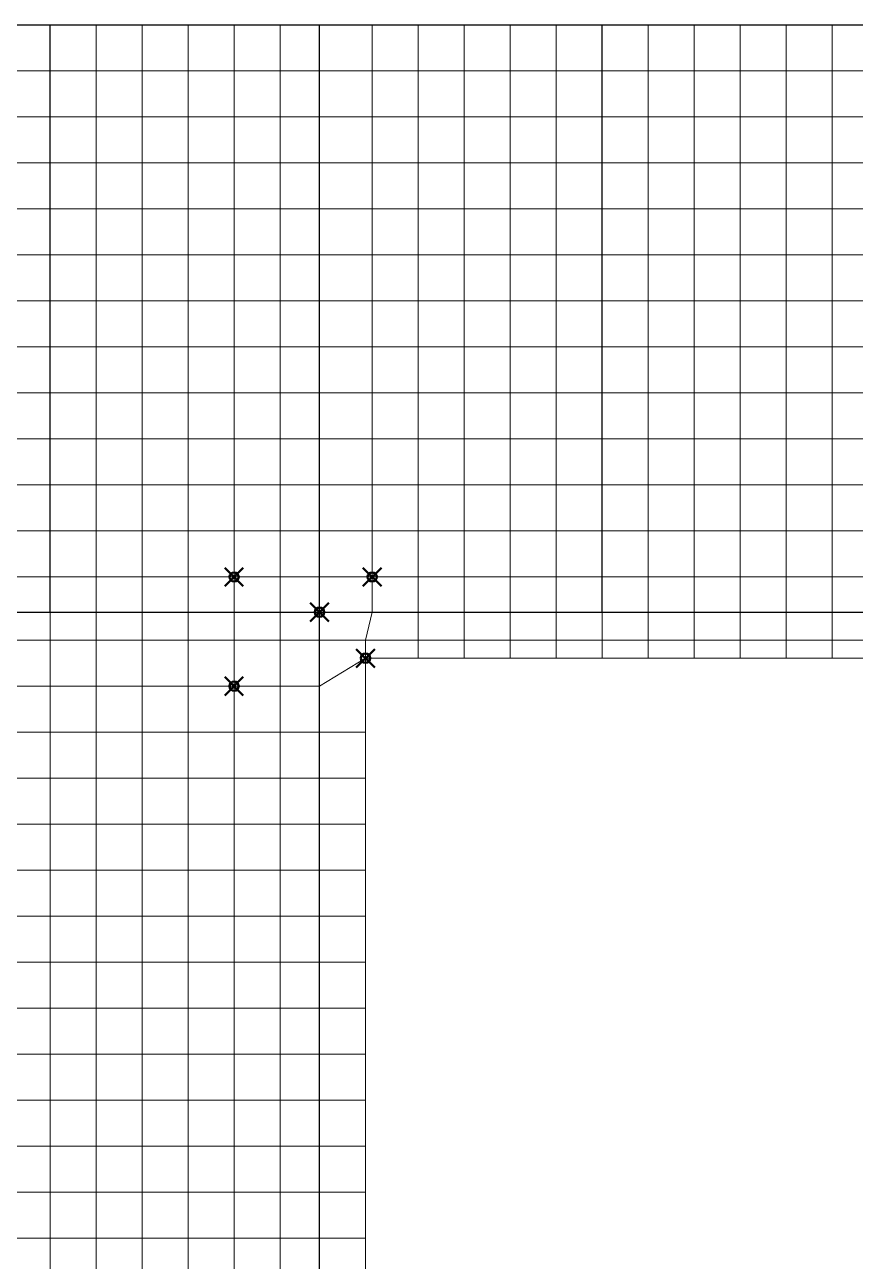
# Model space of a CAD drawing. Header units: inches. Extents: x 0 to 43.9, y -17.3 to 19.6.
# Drawn here: x 12.11 to 16.62, y 12.88 to 19.59 of the extents above; entities that cross this region are included whole.
import ezdxf

# ---------------------------------------------------------------- set-up
doc = ezdxf.new("R2010")
doc.units = ezdxf.units.IN
doc.header["$MEASUREMENT"] = 0
doc.header["$PDMODE"] = 35
doc.header["$PDSIZE"] = 0.05
for name, color, linetype, lineweight in [('SAP.Beam 25X60', 150, 'Continuous', 30), ('SAP.Columns', 170, 'Continuous', 50), ('SAP.Deck', 41, 'Continuous', 15), ('SAP.Slab 30cm', 11, 'Continuous', 15), ('SAP.Steel BeaM', 130, 'Continuous', 30)]:
    doc.layers.add(name, color=color, linetype=linetype, lineweight=lineweight)

msp = doc.modelspace()

# ---------------------------------------------------------------- linework, layer by layer
at = {"layer": 'SAP.Beam 25X60'}
msp.add_line((13.7139, 12.2304), (13.7139, 16.40195), dxfattribs=at)
at = {"layer": 'SAP.Columns'}
for p in [(13.25, 16.59325), (14, 16.59325), (13.7139, 16.40195), (13.9639, 16.15195), (13.25, 16)]:
    msp.add_point(p, dxfattribs=at)
at = {"layer": 'SAP.Deck'}
for points in [[(12, 19.59325), (12.25, 19.59325), (12.25, 19.34325), (12, 19.34325)], [(12.25, 19.59325), (12.5, 19.59325), (12.5, 19.34325), (12.25, 19.34325)], [(12.5, 19.59325), (12.75, 19.59325), (12.75, 19.34325), (12.5, 19.34325)], [(12.75, 19.59325), (13, 19.59325), (13, 19.34325), (12.75, 19.34325)], [(13, 19.59325), (13.25, 19.59325), (13.25, 19.34325), (13, 19.34325)], [(13.25, 19.59325), (13.5, 19.59325), (13.5, 19.34325), (13.25, 19.34325)], [(13.5, 19.59325), (13.7139, 19.59344), (13.7139, 19.34325), (13.5, 19.34325)], [(13.7139, 19.59344), (14, 19.59325), (14, 19.34325), (13.7139, 19.34325)], [(14, 19.59325), (14.25, 19.59325), (14.25, 19.34325), (14, 19.34325)], [(14.25, 19.59325), (14.5, 19.59325), (14.5, 19.34325), (14.25, 19.34325)], [(14.5, 19.59325), (14.75, 19.59325), (14.75, 19.34325), (14.5, 19.34325)], [(14.75, 19.59325), (15, 19.59325), (15, 19.34325), (14.75, 19.34325)], [(15, 19.59325), (15.25, 19.59325), (15.25, 19.34325), (15, 19.34325)], [(15.25, 19.59325), (15.5, 19.59325), (15.5, 19.34325), (15.25, 19.34325)], [(15.5, 19.59325), (15.75, 19.59325), (15.75, 19.34325), (15.5, 19.34325)], [(15.75, 19.59325), (16, 19.59325), (16, 19.34325), (15.75, 19.34325)], [(16, 19.59325), (16.25, 19.59325), (16.25, 19.34325), (16, 19.34325)], [(16.25, 19.59325), (16.5, 19.59325), (16.5, 19.34325), (16.25, 19.34325)], [(16.5, 19.59325), (16.75, 19.59325), (16.75, 19.34325), (16.5, 19.34325)], [(12, 19.34325), (12.25, 19.34325), (12.25, 19.09325), (12, 19.09325)], [(12.25, 19.34325), (12.5, 19.34325), (12.5, 19.09325), (12.25, 19.09325)], [(12.5, 19.34325), (12.75, 19.34325), (12.75, 19.09325), (12.5, 19.09325)], [(12.75, 19.34325), (13, 19.34325), (13, 19.09325), (12.75, 19.09325)], [(13, 19.34325), (13.25, 19.34325), (13.25, 19.09325), (13, 19.09325)], [(13.25, 19.34325), (13.5, 19.34325), (13.5, 19.09325), (13.25, 19.09325)], [(13.5, 19.34325), (13.7139, 19.34325), (13.7139, 19.09325), (13.5, 19.09325)], [(13.7139, 19.34325), (14, 19.34325), (14, 19.09325), (13.7139, 19.09325)], [(14, 19.34325), (14.25, 19.34325), (14.25, 19.09325), (14, 19.09325)], [(14.25, 19.34325), (14.5, 19.34325), (14.5, 19.09325), (14.25, 19.09325)], [(14.5, 19.34325), (14.75, 19.34325), (14.75, 19.09325), (14.5, 19.09325)], [(14.75, 19.34325), (15, 19.34325), (15, 19.09325), (14.75, 19.09325)], [(15, 19.34325), (15.25, 19.34325), (15.25, 19.09325), (15, 19.09325)], [(15.25, 19.34325), (15.5, 19.34325), (15.5, 19.09325), (15.25, 19.09325)], [(15.5, 19.34325), (15.75, 19.34325), (15.75, 19.09325), (15.5, 19.09325)], [(15.75, 19.34325), (16, 19.34325), (16, 19.09325), (15.75, 19.09325)], [(16, 19.34325), (16.25, 19.34325), (16.25, 19.09325), (16, 19.09325)], [(16.25, 19.34325), (16.5, 19.34325), (16.5, 19.09325), (16.25, 19.09325)], [(16.5, 19.34325), (16.75, 19.34325), (16.75, 19.09325), (16.5, 19.09325)], [(12, 19.09325), (12.25, 19.09325), (12.25, 18.84325), (12, 18.84325)], [(12.25, 19.09325), (12.5, 19.09325), (12.5, 18.84325), (12.25, 18.84325)], [(12.5, 19.09325), (12.75, 19.09325), (12.75, 18.84325), (12.5, 18.84325)], [(12.75, 19.09325), (13, 19.09325), (13, 18.84325), (12.75, 18.84325)], [(13, 19.09325), (13.25, 19.09325), (13.25, 18.84325), (13, 18.84325)], [(13.25, 19.09325), (13.5, 19.09325), (13.5, 18.84325), (13.25, 18.84325)], [(13.5, 19.09325), (13.7139, 19.09325), (13.7139, 18.84325), (13.5, 18.84325)], [(13.7139, 19.09325), (14, 19.09325), (14, 18.84325), (13.7139, 18.84325)], [(14, 19.09325), (14.25, 19.09325), (14.25, 18.84325), (14, 18.84325)], [(14.25, 19.09325), (14.5, 19.09325), (14.5, 18.84325), (14.25, 18.84325)], [(14.5, 19.09325), (14.75, 19.09325), (14.75, 18.84325), (14.5, 18.84325)], [(14.75, 19.09325), (15, 19.09325), (15, 18.84325), (14.75, 18.84325)], [(15, 19.09325), (15.25, 19.09325), (15.25, 18.84325), (15, 18.84325)], [(15.25, 19.09325), (15.5, 19.09325), (15.5, 18.84325), (15.25, 18.84325)], [(15.5, 19.09325), (15.75, 19.09325), (15.75, 18.84325), (15.5, 18.84325)], [(15.75, 19.09325), (16, 19.09325), (16, 18.84325), (15.75, 18.84325)], [(16, 19.09325), (16.25, 19.09325), (16.25, 18.84325), (16, 18.84325)], [(16.25, 19.09325), (16.5, 19.09325), (16.5, 18.84325), (16.25, 18.84325)], [(16.5, 19.09325), (16.75, 19.09325), (16.75, 18.84325), (16.5, 18.84325)], [(12, 18.84325), (12.25, 18.84325), (12.25, 18.59325), (12, 18.59325)], [(12.25, 18.84325), (12.5, 18.84325), (12.5, 18.59325), (12.25, 18.59325)], [(12.5, 18.84325), (12.75, 18.84325), (12.75, 18.59325), (12.5, 18.59325)], [(12.75, 18.84325), (13, 18.84325), (13, 18.59325), (12.75, 18.59325)], [(13, 18.84325), (13.25, 18.84325), (13.25, 18.59325), (13, 18.59325)], [(13.25, 18.84325), (13.5, 18.84325), (13.5, 18.59325), (13.25, 18.59325)], [(13.5, 18.84325), (13.7139, 18.84325), (13.7139, 18.59325), (13.5, 18.59325)], [(13.7139, 18.84325), (14, 18.84325), (14, 18.59325), (13.7139, 18.59325)], [(14, 18.84325), (14.25, 18.84325), (14.25, 18.59325), (14, 18.59325)], [(14.25, 18.84325), (14.5, 18.84325), (14.5, 18.59325), (14.25, 18.59325)], [(14.5, 18.84325), (14.75, 18.84325), (14.75, 18.59325), (14.5, 18.59325)], [(14.75, 18.84325), (15, 18.84325), (15, 18.59325), (14.75, 18.59325)], [(15, 18.84325), (15.25, 18.84325), (15.25, 18.59325), (15, 18.59325)], [(15.25, 18.84325), (15.5, 18.84325), (15.5, 18.59325), (15.25, 18.59325)], [(15.5, 18.84325), (15.75, 18.84325), (15.75, 18.59325), (15.5, 18.59325)], [(15.75, 18.84325), (16, 18.84325), (16, 18.59325), (15.75, 18.59325)], [(16, 18.84325), (16.25, 18.84325), (16.25, 18.59325), (16, 18.59325)], [(16.25, 18.84325), (16.5, 18.84325), (16.5, 18.59325), (16.25, 18.59325)], [(16.5, 18.84325), (16.75, 18.84325), (16.75, 18.59325), (16.5, 18.59325)], [(12, 18.59325), (12.25, 18.59325), (12.25, 18.34325), (12, 18.34325)], [(12.25, 18.59325), (12.5, 18.59325), (12.5, 18.34325), (12.25, 18.34325)], [(12.5, 18.59325), (12.75, 18.59325), (12.75, 18.34325), (12.5, 18.34325)], [(12.75, 18.59325), (13, 18.59325), (13, 18.34325), (12.75, 18.34325)], [(13, 18.59325), (13.25, 18.59325), (13.25, 18.34325), (13, 18.34325)], [(13.25, 18.59325), (13.5, 18.59325), (13.5, 18.34325), (13.25, 18.34325)], [(13.5, 18.59325), (13.7139, 18.59325), (13.7139, 18.34325), (13.5, 18.34325)], [(13.7139, 18.59325), (14, 18.59325), (14, 18.34325), (13.7139, 18.34325)], [(14, 18.59325), (14.25, 18.59325), (14.25, 18.34325), (14, 18.34325)], [(14.25, 18.59325), (14.5, 18.59325), (14.5, 18.34325), (14.25, 18.34325)], [(14.5, 18.59325), (14.75, 18.59325), (14.75, 18.34325), (14.5, 18.34325)], [(14.75, 18.59325), (15, 18.59325), (15, 18.34325), (14.75, 18.34325)], [(15, 18.59325), (15.25, 18.59325), (15.25, 18.34325), (15, 18.34325)], [(15.25, 18.59325), (15.5, 18.59325), (15.5, 18.34325), (15.25, 18.34325)], [(15.5, 18.59325), (15.75, 18.59325), (15.75, 18.34325), (15.5, 18.34325)], [(15.75, 18.59325), (16, 18.59325), (16, 18.34325), (15.75, 18.34325)], [(16, 18.59325), (16.25, 18.59325), (16.25, 18.34325), (16, 18.34325)], [(16.25, 18.59325), (16.5, 18.59325), (16.5, 18.34325), (16.25, 18.34325)], [(16.5, 18.59325), (16.75, 18.59325), (16.75, 18.34325), (16.5, 18.34325)], [(12, 18.34325), (12.25, 18.34325), (12.25, 18.09325), (12, 18.09325)], [(12.25, 18.34325), (12.5, 18.34325), (12.5, 18.09325), (12.25, 18.09325)], [(12.5, 18.34325), (12.75, 18.34325), (12.75, 18.09325), (12.5, 18.09325)], [(12.75, 18.34325), (13, 18.34325), (13, 18.09325), (12.75, 18.09325)], [(13, 18.34325), (13.25, 18.34325), (13.25, 18.09325), (13, 18.09325)], [(13.25, 18.34325), (13.5, 18.34325), (13.5, 18.09325), (13.25, 18.09325)], [(13.5, 18.34325), (13.7139, 18.34325), (13.7139, 18.09325), (13.5, 18.09325)], [(13.7139, 18.34325), (14, 18.34325), (14, 18.09325), (13.7139, 18.09325)], [(14, 18.34325), (14.25, 18.34325), (14.25, 18.09325), (14, 18.09325)], [(14.25, 18.34325), (14.5, 18.34325), (14.5, 18.09325), (14.25, 18.09325)], [(14.5, 18.34325), (14.75, 18.34325), (14.75, 18.09325), (14.5, 18.09325)], [(14.75, 18.34325), (15, 18.34325), (15, 18.09325), (14.75, 18.09325)], [(15, 18.34325), (15.25, 18.34325), (15.25, 18.09325), (15, 18.09325)], [(15.25, 18.34325), (15.5, 18.34325), (15.5, 18.09325), (15.25, 18.09325)], [(15.5, 18.34325), (15.75, 18.34325), (15.75, 18.09325), (15.5, 18.09325)], [(15.75, 18.34325), (16, 18.34325), (16, 18.09325), (15.75, 18.09325)], [(16, 18.34325), (16.25, 18.34325), (16.25, 18.09325), (16, 18.09325)], [(16.25, 18.34325), (16.5, 18.34325), (16.5, 18.09325), (16.25, 18.09325)], [(16.5, 18.34325), (16.75, 18.34325), (16.75, 18.09325), (16.5, 18.09325)], [(12, 18.09325), (12.25, 18.09325), (12.25, 17.84325), (12, 17.84325)], [(12.25, 18.09325), (12.5, 18.09325), (12.5, 17.84325), (12.25, 17.84325)], [(12.5, 18.09325), (12.75, 18.09325), (12.75, 17.84325), (12.5, 17.84325)], [(12.75, 18.09325), (13, 18.09325), (13, 17.84325), (12.75, 17.84325)], [(13, 18.09325), (13.25, 18.09325), (13.25, 17.84325), (13, 17.84325)], [(13.25, 18.09325), (13.5, 18.09325), (13.5, 17.84325), (13.25, 17.84325)], [(13.5, 18.09325), (13.7139, 18.09325), (13.7139, 17.84325), (13.5, 17.84325)], [(13.7139, 18.09325), (14, 18.09325), (14, 17.84325), (13.7139, 17.84325)], [(14, 18.09325), (14.25, 18.09325), (14.25, 17.84325), (14, 17.84325)], [(14.25, 18.09325), (14.5, 18.09325), (14.5, 17.84325), (14.25, 17.84325)], [(14.5, 18.09325), (14.75, 18.09325), (14.75, 17.84325), (14.5, 17.84325)], [(14.75, 18.09325), (15, 18.09325), (15, 17.84325), (14.75, 17.84325)], [(15, 18.09325), (15.25, 18.09325), (15.25, 17.84325), (15, 17.84325)], [(15.25, 18.09325), (15.5, 18.09325), (15.5, 17.84325), (15.25, 17.84325)], [(15.5, 18.09325), (15.75, 18.09325), (15.75, 17.84325), (15.5, 17.84325)], [(15.75, 18.09325), (16, 18.09325), (16, 17.84325), (15.75, 17.84325)], [(16, 18.09325), (16.25, 18.09325), (16.25, 17.84325), (16, 17.84325)], [(16.25, 18.09325), (16.5, 18.09325), (16.5, 17.84325), (16.25, 17.84325)], [(16.5, 18.09325), (16.75, 18.09325), (16.75, 17.84325), (16.5, 17.84325)], [(12, 17.84325), (12.25, 17.84325), (12.25, 17.59325), (12, 17.59325)], [(12.25, 17.84325), (12.5, 17.84325), (12.5, 17.59325), (12.25, 17.59325)], [(12.5, 17.84325), (12.75, 17.84325), (12.75, 17.59325), (12.5, 17.59325)], [(12.75, 17.84325), (13, 17.84325), (13, 17.59325), (12.75, 17.59325)], [(13, 17.84325), (13.25, 17.84325), (13.25, 17.59325), (13, 17.59325)], [(13.25, 17.84325), (13.5, 17.84325), (13.5, 17.59325), (13.25, 17.59325)], [(13.5, 17.84325), (13.7139, 17.84325), (13.7139, 17.59325), (13.5, 17.59325)], [(13.7139, 17.84325), (14, 17.84325), (14, 17.59325), (13.7139, 17.59325)], [(14, 17.84325), (14.25, 17.84325), (14.25, 17.59325), (14, 17.59325)], [(14.25, 17.84325), (14.5, 17.84325), (14.5, 17.59325), (14.25, 17.59325)], [(14.5, 17.84325), (14.75, 17.84325), (14.75, 17.59325), (14.5, 17.59325)], [(14.75, 17.84325), (15, 17.84325), (15, 17.59325), (14.75, 17.59325)], [(15, 17.84325), (15.25, 17.84325), (15.25, 17.59325), (15, 17.59325)], [(15.25, 17.84325), (15.5, 17.84325), (15.5, 17.59325), (15.25, 17.59325)], [(15.5, 17.84325), (15.75, 17.84325), (15.75, 17.59325), (15.5, 17.59325)], [(15.75, 17.84325), (16, 17.84325), (16, 17.59325), (15.75, 17.59325)], [(16, 17.84325), (16.25, 17.84325), (16.25, 17.59325), (16, 17.59325)], [(16.25, 17.84325), (16.5, 17.84325), (16.5, 17.59325), (16.25, 17.59325)], [(16.5, 17.84325), (16.75, 17.84325), (16.75, 17.59325), (16.5, 17.59325)], [(12, 17.59325), (12.25, 17.59325), (12.25, 17.34325), (12, 17.34325)], [(12.25, 17.59325), (12.5, 17.59325), (12.5, 17.34325), (12.25, 17.34325)], [(12.5, 17.59325), (12.75, 17.59325), (12.75, 17.34325), (12.5, 17.34325)], [(12.75, 17.59325), (13, 17.59325), (13, 17.34325), (12.75, 17.34325)], [(13, 17.59325), (13.25, 17.59325), (13.25, 17.34325), (13, 17.34325)], [(13.25, 17.59325), (13.5, 17.59325), (13.5, 17.34325), (13.25, 17.34325)], [(13.5, 17.59325), (13.7139, 17.59325), (13.7139, 17.34325), (13.5, 17.34325)], [(13.7139, 17.59325), (14, 17.59325), (14, 17.34325), (13.7139, 17.34325)], [(14, 17.59325), (14.25, 17.59325), (14.25, 17.34325), (14, 17.34325)], [(14.25, 17.59325), (14.5, 17.59325), (14.5, 17.34325), (14.25, 17.34325)], [(14.5, 17.59325), (14.75, 17.59325), (14.75, 17.34325), (14.5, 17.34325)], [(14.75, 17.59325), (15, 17.59325), (15, 17.34325), (14.75, 17.34325)], [(15, 17.59325), (15.25, 17.59325), (15.25, 17.34325), (15, 17.34325)], [(15.25, 17.59325), (15.5, 17.59325), (15.5, 17.34325), (15.25, 17.34325)], [(15.5, 17.59325), (15.75, 17.59325), (15.75, 17.34325), (15.5, 17.34325)], [(15.75, 17.59325), (16, 17.59325), (16, 17.34325), (15.75, 17.34325)], [(16, 17.59325), (16.25, 17.59325), (16.25, 17.34325), (16, 17.34325)], [(16.25, 17.59325), (16.5, 17.59325), (16.5, 17.34325), (16.25, 17.34325)], [(16.5, 17.59325), (16.75, 17.59325), (16.75, 17.34325), (16.5, 17.34325)], [(12, 17.34325), (12.25, 17.34325), (12.25, 17.09325), (12, 17.09325)], [(12.25, 17.34325), (12.5, 17.34325), (12.5, 17.09325), (12.25, 17.09325)], [(12.5, 17.34325), (12.75, 17.34325), (12.75, 17.09325), (12.5, 17.09325)], [(12.75, 17.34325), (13, 17.34325), (13, 17.09325), (12.75, 17.09325)], [(13, 17.34325), (13.25, 17.34325), (13.25, 17.09325), (13, 17.09325)], [(13.25, 17.34325), (13.5, 17.34325), (13.5, 17.09325), (13.25, 17.09325)], [(13.5, 17.34325), (13.7139, 17.34325), (13.7139, 17.09325), (13.5, 17.09325)], [(13.7139, 17.34325), (14, 17.34325), (14, 17.09325), (13.7139, 17.09325)], [(14, 17.34325), (14.25, 17.34325), (14.25, 17.09325), (14, 17.09325)], [(14.25, 17.34325), (14.5, 17.34325), (14.5, 17.09325), (14.25, 17.09325)], [(14.5, 17.34325), (14.75, 17.34325), (14.75, 17.09325), (14.5, 17.09325)], [(14.75, 17.34325), (15, 17.34325), (15, 17.09325), (14.75, 17.09325)], [(15, 17.34325), (15.25, 17.34325), (15.25, 17.09325), (15, 17.09325)], [(15.25, 17.34325), (15.5, 17.34325), (15.5, 17.09325), (15.25, 17.09325)], [(15.5, 17.34325), (15.75, 17.34325), (15.75, 17.09325), (15.5, 17.09325)], [(15.75, 17.34325), (16, 17.34325), (16, 17.09325), (15.75, 17.09325)], [(16, 17.34325), (16.25, 17.34325), (16.25, 17.09325), (16, 17.09325)], [(16.25, 17.34325), (16.5, 17.34325), (16.5, 17.09325), (16.25, 17.09325)], [(16.5, 17.34325), (16.75, 17.34325), (16.75, 17.09325), (16.5, 17.09325)], [(12, 17.09325), (12.25, 17.09325), (12.25, 16.84325), (12, 16.84325)], [(12.25, 17.09325), (12.5, 17.09325), (12.5, 16.84325), (12.25, 16.84325)], [(12.5, 17.09325), (12.75, 17.09325), (12.75, 16.84325), (12.5, 16.84325)], [(12.75, 17.09325), (13, 17.09325), (13, 16.84325), (12.75, 16.84325)], [(13, 17.09325), (13.25, 17.09325), (13.25, 16.84325), (13, 16.84325)], [(13.25, 17.09325), (13.5, 17.09325), (13.5, 16.84325), (13.25, 16.84325)], [(13.5, 17.09325), (13.7139, 17.09325), (13.7139, 16.84325), (13.5, 16.84325)], [(13.7139, 17.09325), (14, 17.09325), (14, 16.84325), (13.7139, 16.84325)], [(14, 17.09325), (14.25, 17.09325), (14.25, 16.84325), (14, 16.84325)], [(14.25, 17.09325), (14.5, 17.09325), (14.5, 16.84325), (14.25, 16.84325)], [(14.5, 17.09325), (14.75, 17.09325), (14.75, 16.84325), (14.5, 16.84325)], [(14.75, 17.09325), (15, 17.09325), (15, 16.84325), (14.75, 16.84325)], [(15, 17.09325), (15.25, 17.09325), (15.25, 16.84325), (15, 16.84325)], [(15.25, 17.09325), (15.5, 17.09325), (15.5, 16.84325), (15.25, 16.84325)], [(15.5, 17.09325), (15.75, 17.09325), (15.75, 16.84325), (15.5, 16.84325)], [(15.75, 17.09325), (16, 17.09325), (16, 16.84325), (15.75, 16.84325)], [(16, 17.09325), (16.25, 17.09325), (16.25, 16.84325), (16, 16.84325)], [(16.25, 17.09325), (16.5, 17.09325), (16.5, 16.84325), (16.25, 16.84325)], [(16.5, 17.09325), (16.75, 17.09325), (16.75, 16.84325), (16.5, 16.84325)], [(12, 16.84325), (12.25, 16.84325), (12.25, 16.59325), (12, 16.59325)], [(12.25, 16.84325), (12.5, 16.84325), (12.5, 16.59325), (12.25, 16.59325)], [(12.5, 16.84325), (12.75, 16.84325), (12.75, 16.59325), (12.5, 16.59325)], [(12.75, 16.84325), (13, 16.84325), (13, 16.59325), (12.75, 16.59325)], [(13, 16.84325), (13.25, 16.84325), (13.25, 16.59325), (13, 16.59325)], [(13.25, 16.84325), (13.5, 16.84325), (13.5, 16.59325), (13.25, 16.59325)], [(13.5, 16.84325), (13.7139, 16.84325), (13.7139, 16.59325), (13.5, 16.59325)], [(13.7139, 16.84325), (14, 16.84325), (14, 16.59325), (13.7139, 16.59325)], [(14, 16.84325), (14.25, 16.84325), (14.25, 16.59325), (14, 16.59325)], [(14.25, 16.84325), (14.5, 16.84325), (14.5, 16.59325), (14.25, 16.59325)], [(14.5, 16.84325), (14.75, 16.84325), (14.75, 16.59325), (14.5, 16.59325)], [(14.75, 16.84325), (15, 16.84325), (15, 16.59325), (14.75, 16.59325)], [(15, 16.84325), (15.25, 16.84325), (15.25, 16.59325), (15, 16.59325)], [(15.25, 16.84325), (15.5, 16.84325), (15.5, 16.59325), (15.25, 16.59325)], [(15.5, 16.84325), (15.75, 16.84325), (15.75, 16.59325), (15.5, 16.59325)], [(15.75, 16.84325), (16, 16.84325), (16, 16.59325), (15.75, 16.59325)], [(16, 16.84325), (16.25, 16.84325), (16.25, 16.59325), (16, 16.59325)], [(16.25, 16.84325), (16.5, 16.84325), (16.5, 16.59325), (16.25, 16.59325)], [(16.5, 16.84325), (16.75, 16.84325), (16.75, 16.59325), (16.5, 16.59325)], [(12, 16.59325), (12.25, 16.59325), (12.25, 16.40195), (12, 16.40195)], [(12.25, 16.59325), (12.5, 16.59325), (12.5, 16.40195), (12.25, 16.40195)], [(12.5, 16.59325), (12.75, 16.59325), (12.75, 16.40195), (12.5, 16.40195)], [(12.75, 16.59325), (13, 16.59325), (13, 16.40195), (12.75, 16.40195)], [(13, 16.59325), (13.25, 16.59325), (13.25, 16.40195), (13, 16.40195)], [(13.25, 16.59325), (13.5, 16.59325), (13.5, 16.40195), (13.25, 16.40195)], [(13.5, 16.59325), (13.7139, 16.59325), (13.7139, 16.40195), (13.5, 16.40195)], [(13.7139, 16.59325), (14, 16.59325), (14, 16.40195), (13.7139, 16.40195)], [(14, 16.59325), (14.25, 16.59325), (14.25, 16.40195), (14, 16.40195)], [(14.25, 16.59325), (14.5, 16.59325), (14.5, 16.40195), (14.25, 16.40195)], [(14.5, 16.59325), (14.75, 16.59325), (14.75, 16.40195), (14.5, 16.40195)], [(14.75, 16.59325), (15, 16.59325), (15, 16.40195), (14.75, 16.40195)], [(15, 16.59325), (15.25, 16.59325), (15.25, 16.40195), (15, 16.40195)], [(15.25, 16.59325), (15.5, 16.59325), (15.5, 16.40195), (15.25, 16.40195)], [(15.5, 16.59325), (15.75, 16.59325), (15.75, 16.40195), (15.5, 16.40195)], [(15.75, 16.59325), (16, 16.59325), (16, 16.40195), (15.75, 16.40195)], [(16, 16.59325), (16.25, 16.59325), (16.25, 16.40195), (16, 16.40195)], [(16.25, 16.59325), (16.5, 16.59325), (16.5, 16.40195), (16.25, 16.40195)], [(16.5, 16.59325), (16.75, 16.59325), (16.75, 16.40195), (16.5, 16.40195)]]:
    msp.add_3dface(points, dxfattribs=at)
at = {"layer": 'SAP.Slab 30cm'}
for points in [[(12, 16.25), (12.25, 16.25), (12.25, 16.40195), (12, 16.40195)], [(12.25, 16.25), (12.5, 16.25), (12.5, 16.40195), (12.25, 16.40195)], [(12.5, 16.25), (12.75, 16.25), (12.75, 16.40195), (12.5, 16.40195)], [(12.75, 16.25), (13, 16.25), (13, 16.40195), (12.75, 16.40195)], [(13, 16.25), (13.25, 16.25), (13.25, 16.40195), (13, 16.40195)], [(13.25, 16.25), (13.5, 16.25), (13.5, 16.40195), (13.25, 16.40195)], [(13.5, 16.25), (13.7139, 16.25), (13.7139, 16.40195), (13.5, 16.40195)], [(13.7139, 16.25), (13.9639, 16.25), (14, 16.40195), (13.7139, 16.40195)], [(13.9639, 16.25), (14.25, 16.25), (14.25, 16.40195), (14, 16.40195)], [(14.25, 16.25), (14.5, 16.25), (14.5, 16.40195), (14.25, 16.40195)], [(14.5, 16.25), (14.75, 16.25), (14.75, 16.40195), (14.5, 16.40195)], [(14.75, 16.25), (15, 16.25), (15, 16.40195), (14.75, 16.40195)], [(15, 16.25), (15.25, 16.25), (15.25, 16.40195), (15, 16.40195)], [(15.25, 16.25), (15.5, 16.25), (15.5, 16.40195), (15.25, 16.40195)], [(15.5, 16.25), (15.75, 16.25), (15.75, 16.40195), (15.5, 16.40195)], [(15.75, 16.25), (16, 16.25), (16, 16.40195), (15.75, 16.40195)], [(16, 16.25), (16.25, 16.25), (16.25, 16.40195), (16, 16.40195)], [(16.25, 16.25), (16.5, 16.25), (16.5, 16.40195), (16.25, 16.40195)], [(16.5, 16.25), (16.75, 16.25), (16.75, 16.40195), (16.5, 16.40195)], [(12, 16), (12.25, 16), (12.25, 16.25), (12, 16.25)], [(12.25, 16), (12.5, 16), (12.5, 16.25), (12.25, 16.25)], [(12.5, 16), (12.75, 16), (12.75, 16.25), (12.5, 16.25)], [(12.75, 16), (13, 16), (13, 16.25), (12.75, 16.25)], [(13, 16), (13.25, 16), (13.25, 16.25), (13, 16.25)], [(13.25, 16), (13.5, 16), (13.5, 16.25), (13.25, 16.25)], [(13.5, 16), (13.7139, 16), (13.7139, 16.25), (13.5, 16.25)], [(13.7139, 16), (13.9639, 16.15195), (13.9639, 16.25), (13.7139, 16.25)], [(13.9639, 16.15195), (14.25, 16.15195), (14.25, 16.25), (13.9639, 16.25)], [(14.25, 16.15195), (14.5, 16.15195), (14.5, 16.25), (14.25, 16.25)], [(14.5, 16.15195), (14.75, 16.15195), (14.75, 16.25), (14.5, 16.25)], [(14.75, 16.15195), (15, 16.15195), (15, 16.25), (14.75, 16.25)], [(15, 16.15195), (15.25, 16.15195), (15.25, 16.25), (15, 16.25)], [(15.25, 16.15195), (15.5, 16.15195), (15.5, 16.25), (15.25, 16.25)], [(15.5, 16.15195), (15.75, 16.15195), (15.75, 16.25), (15.5, 16.25)], [(15.75, 16.15195), (16, 16.15195), (16, 16.25), (15.75, 16.25)], [(16, 16.15195), (16.25, 16.15195), (16.25, 16.25), (16, 16.25)], [(16.25, 16.15195), (16.5, 16.15195), (16.5, 16.25), (16.25, 16.25)], [(16.5, 16.15195), (16.9139, 16.15195), (16.75, 16.25), (16.5, 16.25)], [(13.7139, 15.75), (13.9639, 15.75), (13.9639, 16.15195), (13.7139, 16)], [(12, 15.75), (12.25, 15.75), (12.25, 16), (12, 16)], [(12.25, 15.75), (12.5, 15.75), (12.5, 16), (12.25, 16)], [(12.5, 15.75), (12.75, 15.75), (12.75, 16), (12.5, 16)], [(12.75, 15.75), (13, 15.75), (13, 16), (12.75, 16)], [(13, 15.75), (13.25, 15.75), (13.25, 16), (13, 16)], [(13.25, 15.75), (13.5, 15.75), (13.5, 16), (13.25, 16)], [(13.5, 15.75), (13.7139, 15.75), (13.7139, 16), (13.5, 16)], [(12, 15.5), (12.25, 15.5), (12.25, 15.75), (12, 15.75)], [(12.25, 15.5), (12.5, 15.5), (12.5, 15.75), (12.25, 15.75)], [(12.5, 15.5), (12.75, 15.5), (12.75, 15.75), (12.5, 15.75)], [(12.75, 15.5), (13, 15.5), (13, 15.75), (12.75, 15.75)], [(13, 15.5), (13.25, 15.5), (13.25, 15.75), (13, 15.75)], [(13.25, 15.5), (13.5, 15.5), (13.5, 15.75), (13.25, 15.75)], [(13.5, 15.5), (13.7139, 15.5), (13.7139, 15.75), (13.5, 15.75)], [(13.7139, 15.5), (13.9639, 15.5), (13.9639, 15.75), (13.7139, 15.75)], [(12, 15.25), (12.25, 15.25), (12.25, 15.5), (12, 15.5)], [(12.25, 15.25), (12.5, 15.25), (12.5, 15.5), (12.25, 15.5)], [(12.5, 15.25), (12.75, 15.25), (12.75, 15.5), (12.5, 15.5)], [(12.75, 15.25), (13, 15.25), (13, 15.5), (12.75, 15.5)], [(13, 15.25), (13.25, 15.25), (13.25, 15.5), (13, 15.5)], [(13.25, 15.25), (13.5, 15.25), (13.5, 15.5), (13.25, 15.5)], [(13.5, 15.25), (13.7139, 15.25), (13.7139, 15.5), (13.5, 15.5)], [(13.7139, 15.25), (13.9639, 15.25), (13.9639, 15.5), (13.7139, 15.5)], [(12, 15), (12.25, 15), (12.25, 15.25), (12, 15.25)], [(12.25, 15), (12.5, 15), (12.5, 15.25), (12.25, 15.25)], [(12.5, 15), (12.75, 15), (12.75, 15.25), (12.5, 15.25)], [(12.75, 15), (13, 15), (13, 15.25), (12.75, 15.25)], [(13, 15), (13.25, 15), (13.25, 15.25), (13, 15.25)], [(13.25, 15), (13.5, 15), (13.5, 15.25), (13.25, 15.25)], [(13.5, 15), (13.7139, 15), (13.7139, 15.25), (13.5, 15.25)], [(13.7139, 15), (13.9639, 15), (13.9639, 15.25), (13.7139, 15.25)], [(12, 14.75), (12.25, 14.75), (12.25, 15), (12, 15)], [(12.25, 14.75), (12.5, 14.75), (12.5, 15), (12.25, 15)], [(12.5, 14.75), (12.75, 14.75), (12.75, 15), (12.5, 15)], [(12.75, 14.75), (13, 14.75), (13, 15), (12.75, 15)], [(13, 14.75), (13.25, 14.75), (13.25, 15), (13, 15)], [(13.25, 14.75), (13.5, 14.75), (13.5, 15), (13.25, 15)], [(13.5, 14.75), (13.7139, 14.75), (13.7139, 15), (13.5, 15)], [(13.7139, 14.75), (13.9639, 14.75), (13.9639, 15), (13.7139, 15)], [(12, 14.5), (12.25, 14.5), (12.25, 14.75), (12, 14.75)], [(12.25, 14.5), (12.5, 14.5), (12.5, 14.75), (12.25, 14.75)], [(12.5, 14.5), (12.75, 14.5), (12.75, 14.75), (12.5, 14.75)], [(12.75, 14.5), (13, 14.5), (13, 14.75), (12.75, 14.75)], [(13, 14.5), (13.25, 14.5), (13.25, 14.75), (13, 14.75)], [(13.25, 14.5), (13.5, 14.5), (13.5, 14.75), (13.25, 14.75)], [(13.5, 14.5), (13.7139, 14.5), (13.7139, 14.75), (13.5, 14.75)], [(13.7139, 14.5), (13.9639, 14.5), (13.9639, 14.75), (13.7139, 14.75)], [(12, 14.25), (12.25, 14.25), (12.25, 14.5), (12, 14.5)], [(12.25, 14.25), (12.5, 14.25), (12.5, 14.5), (12.25, 14.5)], [(12.5, 14.25), (12.75, 14.25), (12.75, 14.5), (12.5, 14.5)], [(12.75, 14.25), (13, 14.25), (13, 14.5), (12.75, 14.5)], [(13, 14.25), (13.25, 14.25), (13.25, 14.5), (13, 14.5)], [(13.25, 14.25), (13.5, 14.25), (13.5, 14.5), (13.25, 14.5)], [(13.5, 14.25), (13.7139, 14.25), (13.7139, 14.5), (13.5, 14.5)], [(13.7139, 14.25), (13.9639, 14.25), (13.9639, 14.5), (13.7139, 14.5)], [(12, 14), (12.25, 14), (12.25, 14.25), (12, 14.25)], [(12.25, 14), (12.5, 14), (12.5, 14.25), (12.25, 14.25)], [(12.5, 14), (12.75, 14), (12.75, 14.25), (12.5, 14.25)], [(12.75, 14), (13, 14), (13, 14.25), (12.75, 14.25)], [(13, 14), (13.25, 14), (13.25, 14.25), (13, 14.25)], [(13.25, 14), (13.5, 14), (13.5, 14.25), (13.25, 14.25)], [(13.5, 14), (13.7139, 14), (13.7139, 14.25), (13.5, 14.25)], [(13.7139, 14), (13.9639, 14), (13.9639, 14.25), (13.7139, 14.25)], [(12, 13.75), (12.25, 13.75), (12.25, 14), (12, 14)], [(12.25, 13.75), (12.5, 13.75), (12.5, 14), (12.25, 14)], [(12.5, 13.75), (12.75, 13.75), (12.75, 14), (12.5, 14)], [(12.75, 13.75), (13, 13.75), (13, 14), (12.75, 14)], [(13, 13.75), (13.25, 13.75), (13.25, 14), (13, 14)], [(13.25, 13.75), (13.5, 13.75), (13.5, 14), (13.25, 14)], [(13.5, 13.75), (13.7139, 13.75), (13.7139, 14), (13.5, 14)], [(13.7139, 13.75), (13.9639, 13.75), (13.9639, 14), (13.7139, 14)], [(12, 13.5), (12.25, 13.5), (12.25, 13.75), (12, 13.75)], [(12.25, 13.5), (12.5, 13.5), (12.5, 13.75), (12.25, 13.75)], [(12.5, 13.5), (12.75, 13.5), (12.75, 13.75), (12.5, 13.75)], [(12.75, 13.5), (13, 13.5), (13, 13.75), (12.75, 13.75)], [(13, 13.5), (13.25, 13.5), (13.25, 13.75), (13, 13.75)], [(13.25, 13.5), (13.5, 13.5), (13.5, 13.75), (13.25, 13.75)], [(13.5, 13.5), (13.7139, 13.5), (13.7139, 13.75), (13.5, 13.75)], [(13.7139, 13.5), (13.9639, 13.5), (13.9639, 13.75), (13.7139, 13.75)], [(12, 13.25), (12.25, 13.25), (12.25, 13.5), (12, 13.5)], [(12.25, 13.25), (12.5, 13.25), (12.5, 13.5), (12.25, 13.5)], [(12.5, 13.25), (12.75, 13.25), (12.75, 13.5), (12.5, 13.5)], [(12.75, 13.25), (13, 13.25), (13, 13.5), (12.75, 13.5)], [(13, 13.25), (13.25, 13.25), (13.25, 13.5), (13, 13.5)], [(13.25, 13.25), (13.5, 13.25), (13.5, 13.5), (13.25, 13.5)], [(13.5, 13.25), (13.7139, 13.25), (13.7139, 13.5), (13.5, 13.5)], [(13.7139, 13.25), (13.9639, 13.25), (13.9639, 13.5), (13.7139, 13.5)], [(12, 13), (12.25, 13), (12.25, 13.25), (12, 13.25)], [(12.25, 13), (12.5, 13), (12.5, 13.25), (12.25, 13.25)], [(12.5, 13), (12.75, 13), (12.75, 13.25), (12.5, 13.25)], [(12.75, 13), (13, 13), (13, 13.25), (12.75, 13.25)], [(13, 13), (13.25, 13), (13.25, 13.25), (13, 13.25)], [(13.25, 13), (13.5, 13), (13.5, 13.25), (13.25, 13.25)], [(13.5, 13), (13.7139, 13), (13.7139, 13.25), (13.5, 13.25)], [(13.7139, 13), (13.9639, 13), (13.9639, 13.25), (13.7139, 13.25)], [(12, 12.75), (12.25, 12.75), (12.25, 13), (12, 13)], [(12.25, 12.75), (12.5, 12.75), (12.5, 13), (12.25, 13)], [(12.5, 12.75), (12.75, 12.75), (12.75, 13), (12.5, 13)], [(12.75, 12.75), (13, 12.75), (13, 13), (12.75, 13)], [(13, 12.75), (13.25, 12.75), (13.25, 13), (13, 13)], [(13.25, 12.75), (13.5, 12.75), (13.5, 13), (13.25, 13)], [(13.5, 12.75), (13.7139, 12.75), (13.7139, 13), (13.5, 13)], [(13.7139, 12.75), (13.9639, 12.75), (13.9639, 13), (13.7139, 13)]]:
    msp.add_3dface(points, dxfattribs=at)
at = {"layer": 'SAP.Steel BeaM'}
for p, q in [((7.045, 19.59325), (19.5639, 19.59344)), ((12.25, 16.40195), (12.25, 19.59345)), ((13.7139, 16.40195), (13.7139, 19.59344)), ((15.25, 16.40268), (15.25, 19.59417)), ((7.045, 16.40195), (13.7139, 16.40195)), ((13.7139, 16.40195), (17.0139, 16.40195))]:
    msp.add_line(p, q, dxfattribs=at)

doc.saveas('drawing.dxf')
